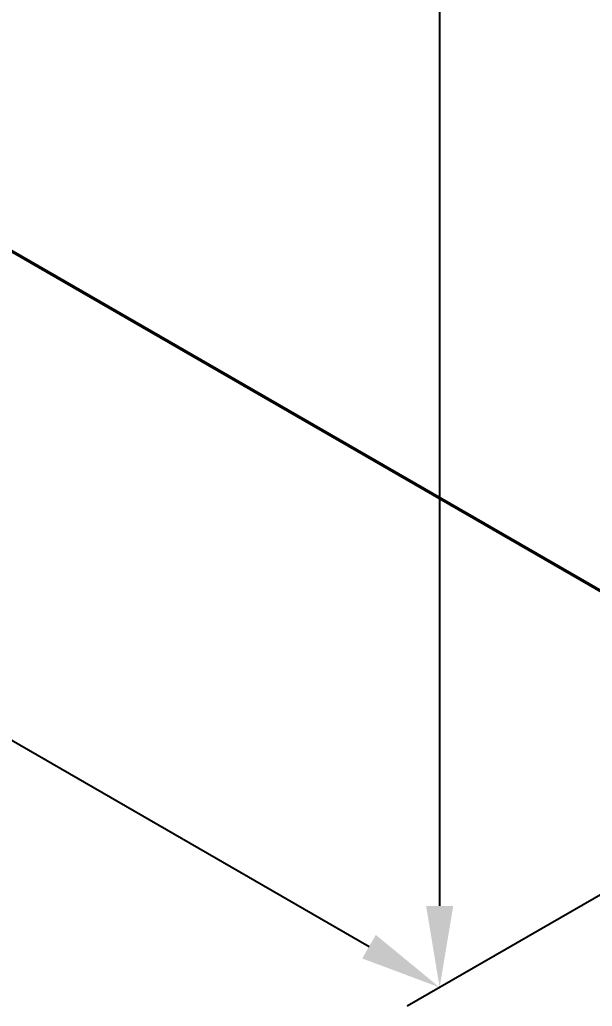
# Model space of a CAD drawing. Header units: millimetres. Extents: x 0 to 594, y 0 to 420.
# Drawn here: x 235.04 to 252.59, y 152.63 to 182.88 of the extents above; entities that cross this region are included whole.
import ezdxf

# ---------------------------------------------------------------- set-up
doc = ezdxf.new("R2010")
doc.units = ezdxf.units.MM
doc.header["$LTSCALE"] = 0.25
doc.layers.add('치수', color=1, linetype='Continuous')
doc.layers.add('파이프 작은 보어', color=30, linetype='Continuous', lineweight=50)
doc.styles.add('AdskIsoMetric', font='arial.ttf', dxfattribs={"width": 0.8, "height": 2.5})
doc.styles.add('AdskIsoMetric-30', font='arial.ttf', dxfattribs={"width": 0.8, "height": 2.5})
doc.styles.add('AdskIsoMetric30', font='arial.ttf', dxfattribs={"width": 0.8, "oblique": 30, "height": 2.5})
doc.dimstyles.new('AdskIsoMetric', dxfattribs={"dimtxt": 2.5, "dimasz": 2.5, "dimexe": 1, "dimexo": 2, "dimgap": 0.8, "dimtad": 1, "dimdec": 0, "dimrnd": 1, "dimzin": 0, "dimdsep": 46, "dimtxsty": 'AdskIsoMetric', "dimcen": 0, "dimclrt": 7, "dimadec": 0, "dimazin": 0, "dimtfac": 1, "dimtdec": 0, "dimtmove": 1, "dimatfit": 3, "dimfxl": 0, "dimfrac": 2, "dimtolj": 1, "dimtzin": 0, "dimarcsym": 0})

# ---------------------------------------------------------------- blocks, each defined once
blk = doc.blocks.new('*D35')
at = {"layer": 'Defpoints', "color": 0}
for p in [(144.945, 227.653), (131.954, 220.153), (260.902, 160.705)]:
    blk.add_point(p, dxfattribs=at)
at = {"layer": '치수', "color": 0, "lineweight": -2}
for p, q in [((142.945, 226.498), (130.954, 219.576)), ((245.746, 154.455), (134.119, 218.903)), ((258.902, 159.55), (246.911, 152.628))]:
    blk.add_line(p, q, dxfattribs=at)
at = {"layer": '치수', "color": 0}
for points in [[(134.328, 219.264), (133.911, 218.542), (131.954, 220.153)], [(245.955, 154.816), (245.538, 154.094), (247.911, 153.205)]]:
    blk.add_solid(points, dxfattribs=at)
at = {"layer": '치수', "color": 7, "insert": (192.2, 187.988), "char_height": 2.5, "attachment_point": 5, "rotation": 330, "style": 'AdskIsoMetric30'}
blk.add_mtext('\\A1;12189', dxfattribs=at)
blk = doc.blocks.new('*D36')
at = {"layer": 'Defpoints', "color": 0}
for p in [(260.902, 234.128), (260.902, 160.705), (247.911, 153.205)]:
    blk.add_point(p, dxfattribs=at)
at = {"layer": '치수', "color": 0, "lineweight": -2}
for p, q in [((247.911, 224.128), (247.911, 155.705)), ((258.902, 159.55), (246.911, 152.628))]:
    blk.add_line(p, q, dxfattribs=at)
at = {"layer": '치수', "color": 0}
for points in [[(247.495, 224.128), (248.328, 224.128), (247.911, 226.628)], [(247.495, 155.705), (248.328, 155.705), (247.911, 153.205)]]:
    blk.add_solid(points, dxfattribs=at)
at = {"layer": '치수', "color": 7, "insert": (245.645, 188.608), "char_height": 2.5, "attachment_point": 5, "rotation": 90, "style": 'AdskIsoMetric-30'}
blk.add_mtext('\\A1;6121', dxfattribs=at)

msp = doc.modelspace()

# ---------------------------------------------------------------- linework, layer by layer
at = {"layer": '파이프 작은 보어'}
msp.add_lwpolyline([(255.5984, 163.7669), (211.7291, 189.0949)], dxfattribs=at)

# ---------------------------------------------------------------- dimensions: what is measured, and where the dimension line sits
at = {"layer": '치수'}
for base, p1, p2, angle, text, override, picture, middle in [((247.9113, 153.2051), (260.9017, 234.128), (260.9017, 160.7051), 270, '6121', {"dimtad": 0, "dimlfac": 83.371885, "dimtxsty": 'AdskIsoMetric-30', "dimse1": 1, "dimse2": 0, "dimsd1": 0, "dimsd2": 0, "dimtmove": 1}, '*D36', (245.645, 188.6081)), ((131.9542, 220.1529), (260.9017, 160.7051), (144.9446, 227.6529), 150, '12189', {"dimtad": 0, "dimlfac": 91.03684, "dimtxsty": 'AdskIsoMetric30', "dimse1": 0, "dimse2": 0, "dimsd1": 0, "dimsd2": 0, "dimtmove": 1}, '*D35', (192.1999, 187.9879))]:
    dim = msp.add_linear_dim(base=base, p1=p1, p2=p2, angle=angle, text=text, dimstyle='AdskIsoMetric', override=override, dxfattribs=at)
    dim.commit()
    dim.dimension.update_dxf_attribs({"geometry": picture, "text_midpoint": middle, "dimtype": 160})

doc.saveas('drawing.dxf')
